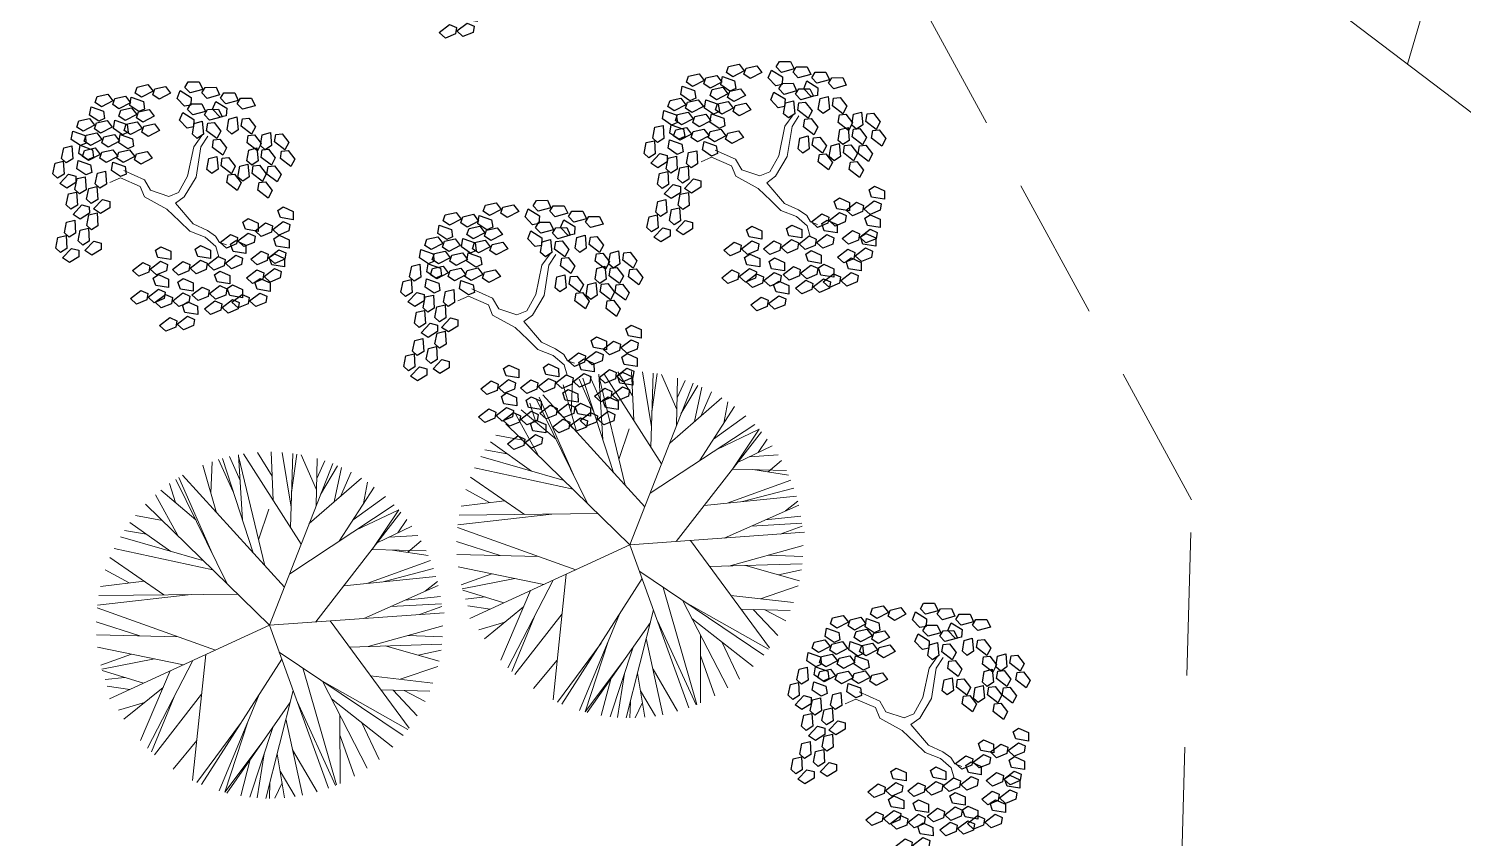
# Model space of a CAD drawing. Header units: millimetres. Extents: x 997 to 4249, y 599 to 1440.
# Drawn here: x 1471.57 to 1503.41, y 873.7 to 891.69 of the extents above; entities that cross this region are included whole.
import ezdxf

# ---------------------------------------------------------------- set-up
doc = ezdxf.new("R2010")
doc.units = ezdxf.units.MM
doc.linetypes.add('Continuo', pattern=[0])
doc.linetypes.add('DASHED', pattern=[19.05, 12.7, -6.35])
doc.layers.add('cercas existentes', color=18, linetype='Continuous')
doc.layers.add('taludes', color=9, linetype='Continuous')

# ---------------------------------------------------------------- blocks, each defined once
blk = doc.blocks.new('L', base_point=(1.3683, 0.5913))
at = {"linetype": 'Continuo'}
for p, q in [((1.2809, 0.65), (1.3117, 0.675)), ((1.2937, 0.5998), (1.2809, 0.65)), ((1.3117, 0.675), (1.3419, 0.6213)), ((1.3419, 0.6213), (1.3225, 0.5909)), ((1.2753, 0.5668), (1.3061, 0.5917)), ((1.2881, 0.5166), (1.2753, 0.5668)), ((1.3225, 0.5909), (1.2937, 0.5998)), ((1.3061, 0.5917), (1.3362, 0.538)), ((1.337, 0.4891), (1.3557, 0.5478)), ((1.3557, 0.5478), (1.3911, 0.5544)), ((1.3911, 0.5544), (1.4042, 0.5272)), ((1.3169, 0.5076), (1.2881, 0.5166)), ((1.3362, 0.538), (1.3169, 0.5076)), ((1.3763, 0.4836), (1.337, 0.4891)), ((1.4042, 0.5272), (1.3763, 0.4836))]:
    blk.add_line(p, q, dxfattribs=at)
blk = doc.blocks.new('gtfoods1')
at = {"layer": 'taludes', "lineweight": 5}
blk.add_line((-419.201, 240.545, -152.544), (-422.284, 229.978, -152.544), dxfattribs=at)
at = {"layer": 'taludes', "linetype": 'Continuo', "lineweight": 5, "extrusion": (-0.012368, -0.016489, 0.999788)}
for p, q in [((-436.239, 227.942, 12.084), (-436.103, 228.599, 12.097)), ((-436.103, 228.599, 12.097), (-435.921, 228.849, 12.103)), ((-436.051, 227.922, 12.086), (-435.944, 228.594, 12.099)), ((-435.944, 228.594, 12.099), (-435.792, 228.832, 12.104)), ((-449.223, 228.143, 12.097), (-449.042, 228.393, 12.103)), ((-449.064, 228.138, 12.099), (-448.912, 228.376, 12.104)), ((-449.359, 227.486, 12.084), (-449.223, 228.143, 12.097)), ((-449.172, 227.466, 12.086), (-449.064, 228.138, 12.099)), ((-437.196, 227.864, 12.071), (-437.652, 228.067, 12.069)), ((-437.729, 227.907, 12.065), (-437.964, 227.807, 12.061)), ((-437.287, 227.718, 12.068), (-437.729, 227.907, 12.065)), ((-437.193, 227.486, 12.065), (-437.287, 227.718, 12.068)), ((-437.059, 227.63, 12.069), (-437.196, 227.864, 12.071)), ((-436.438, 227.583, 12.076), (-436.239, 227.942, 12.084)), ((-436.311, 227.485, 12.076), (-436.051, 227.922, 12.086)), ((-450.85, 227.452, 12.065), (-451.085, 227.351, 12.061)), ((-450.408, 227.262, 12.068), (-450.85, 227.452, 12.065)), ((-450.316, 227.408, 12.071), (-450.773, 227.611, 12.069)), ((-450.179, 227.174, 12.069), (-450.316, 227.408, 12.071)), ((-449.559, 227.127, 12.076), (-449.359, 227.486, 12.084)), ((-449.432, 227.029, 12.076), (-449.172, 227.466, 12.086)), ((-436.696, 227.214, 12.067), (-437.193, 227.486, 12.065)), ((-436.658, 227.496, 12.072), (-437.059, 227.63, 12.069)), ((-436.658, 227.496, 12.072), (-436.438, 227.583, 12.076)), ((-436.503, 227.342, 12.071), (-436.311, 227.485, 12.076)), ((-436.503, 227.342, 12.071), (-436.113, 226.885, 12.068)), ((-450.314, 227.03, 12.065), (-450.408, 227.262, 12.068)), ((-449.816, 226.758, 12.067), (-450.314, 227.03, 12.065)), ((-449.778, 227.04, 12.072), (-450.179, 227.174, 12.069)), ((-449.778, 227.04, 12.072), (-449.559, 227.127, 12.076)), ((-449.624, 226.887, 12.071), (-449.432, 227.029, 12.076)), ((-436.696, 227.214, 12.067), (-436.415, 226.948, 12.066)), ((-449.816, 226.758, 12.067), (-449.535, 226.492, 12.066)), ((-449.624, 226.887, 12.071), (-449.233, 226.429, 12.068)), ((-436.415, 226.948, 12.066), (-436.19, 226.725, 12.065)), ((-436.19, 226.725, 12.065), (-435.847, 226.593, 12.067)), ((-436.113, 226.885, 12.068), (-435.799, 226.74, 12.07)), ((-435.799, 226.74, 12.07), (-435.615, 226.613, 12.07)), ((-449.535, 226.492, 12.066), (-449.311, 226.269, 12.065)), ((-449.233, 226.429, 12.068), (-448.92, 226.284, 12.07)), ((-435.847, 226.593, 12.067), (-435.608, 226.383, 12.066)), ((-435.615, 226.613, 12.07), (-435.533, 226.475, 12.069)), ((-435.608, 226.383, 12.066), (-435.543, 226.151, 12.063)), ((-435.533, 226.475, 12.069), (-435.376, 226.416, 12.07)), ((-449.311, 226.269, 12.065), (-448.968, 226.137, 12.067)), ((-448.968, 226.137, 12.067), (-448.729, 225.927, 12.066)), ((-448.92, 226.284, 12.07), (-448.736, 226.157, 12.07)), ((-448.736, 226.157, 12.07), (-448.653, 226.019, 12.069)), ((-448.729, 225.927, 12.066), (-448.664, 225.696, 12.063)), ((-448.653, 226.019, 12.069), (-448.496, 225.96, 12.07)), ((-441.498, 225.514, 12.097), (-441.316, 225.765, 12.103)), ((-441.339, 225.509, 12.099), (-441.187, 225.747, 12.104)), ((-441.634, 224.857, 12.084), (-441.498, 225.514, 12.097)), ((-441.447, 224.838, 12.086), (-441.339, 225.509, 12.099)), ((-443.125, 224.823, 12.065), (-443.36, 224.723, 12.061)), ((-442.683, 224.634, 12.068), (-443.125, 224.823, 12.065)), ((-442.591, 224.78, 12.071), (-443.048, 224.983, 12.069)), ((-442.454, 224.546, 12.069), (-442.591, 224.78, 12.071)), ((-441.833, 224.499, 12.076), (-441.634, 224.857, 12.084)), ((-441.706, 224.401, 12.076), (-441.447, 224.838, 12.086)), ((-442.589, 224.402, 12.065), (-442.683, 224.634, 12.068)), ((-442.053, 224.412, 12.072), (-442.454, 224.546, 12.069)), ((-442.053, 224.412, 12.072), (-441.833, 224.499, 12.076)), ((-442.091, 224.129, 12.067), (-442.589, 224.402, 12.065)), ((-441.899, 224.258, 12.071), (-441.706, 224.401, 12.076)), ((-441.899, 224.258, 12.071), (-441.508, 223.801, 12.068)), ((-442.091, 224.129, 12.067), (-441.81, 223.864, 12.066)), ((-441.81, 223.864, 12.066), (-441.586, 223.641, 12.065)), ((-441.586, 223.641, 12.065), (-441.243, 223.509, 12.067)), ((-441.508, 223.801, 12.068), (-441.195, 223.656, 12.07)), ((-441.243, 223.509, 12.067), (-441.003, 223.299, 12.066)), ((-441.195, 223.656, 12.07), (-441.011, 223.528, 12.07)), ((-441.011, 223.528, 12.07), (-440.928, 223.391, 12.069)), ((-441.003, 223.299, 12.066), (-440.938, 223.067, 12.063)), ((-440.928, 223.391, 12.069), (-440.771, 223.332, 12.07)), ((-432.904, 216.565, 12.097), (-432.723, 216.815, 12.103)), ((-433.04, 215.908, 12.084), (-432.904, 216.565, 12.097)), ((-432.853, 215.888, 12.086), (-432.745, 216.56, 12.099)), ((-432.745, 216.56, 12.099), (-432.593, 216.798, 12.104)), ((-434.531, 215.874, 12.065), (-434.766, 215.773, 12.061)), ((-434.089, 215.685, 12.068), (-434.531, 215.874, 12.065)), ((-433.997, 215.83, 12.071), (-434.454, 216.033, 12.069)), ((-433.239, 215.55, 12.076), (-433.04, 215.908, 12.084)), ((-433.112, 215.451, 12.076), (-432.853, 215.888, 12.086)), ((-433.995, 215.452, 12.065), (-434.089, 215.685, 12.068)), ((-433.86, 215.596, 12.069), (-433.997, 215.83, 12.071)), ((-433.459, 215.462, 12.072), (-433.86, 215.596, 12.069)), ((-433.459, 215.462, 12.072), (-433.239, 215.55, 12.076)), ((-433.497, 215.18, 12.067), (-433.995, 215.452, 12.065)), ((-433.305, 215.309, 12.071), (-433.112, 215.451, 12.076)), ((-433.305, 215.309, 12.071), (-432.914, 214.851, 12.068)), ((-433.497, 215.18, 12.067), (-433.216, 214.915, 12.066)), ((-433.216, 214.915, 12.066), (-432.992, 214.692, 12.065)), ((-432.992, 214.692, 12.065), (-432.649, 214.559, 12.067)), ((-432.914, 214.851, 12.068), (-432.601, 214.706, 12.07)), ((-432.601, 214.706, 12.07), (-432.417, 214.579, 12.07)), ((-432.649, 214.559, 12.067), (-432.41, 214.349, 12.066)), ((-432.417, 214.579, 12.07), (-432.334, 214.441, 12.069)), ((-432.41, 214.349, 12.066), (-432.344, 214.118, 12.063)), ((-432.334, 214.441, 12.069), (-432.177, 214.382, 12.07))]:
    blk.add_line(p, q, dxfattribs=at)
at = {"layer": 'taludes', "lineweight": 5, "extrusion": (-0.01642, -0.01246, 0.999788)}
for p, q in [((-440.843, 222.231, 12.09), (-440.814, 222.934, 12.099)), ((-440.347, 222.264, 12.099), (-440.672, 222.981, 12.102)), ((-439.907, 220.907, 12.089), (-440.588, 223.006, 12.104)), ((-440.197, 222.516, 12.104), (-440.431, 223.047, 12.107)), ((-440.143, 221.635, 12.094), (-440.232, 223.088, 12.111)), ((-439.649, 220.624, 12.09), (-440.23, 223.053, 12.11)), ((-438.839, 221.103, 12.109), (-440.122, 223.107, 12.113)), ((-439.482, 222.611, 12.117), (-439.812, 223.141, 12.118)), ((-439.541, 219.304, 12.075), (-438.14, 222.895, 12.143)), ((-439.458, 222.071, 12.111), (-439.506, 223.151, 12.124)), ((-439.064, 221.924, 12.116), (-439.263, 223.141, 12.127)), ((-439.078, 221.476, 12.11), (-439.027, 223.116, 12.131)), ((-439.054, 222.253, 12.12), (-438.936, 223.103, 12.132)), ((-438.498, 222.305, 12.13), (-438.838, 223.086, 12.134)), ((-438.505, 221.959, 12.125), (-438.484, 223.003, 12.138)), ((-438.493, 222.563, 12.133), (-438.317, 222.951, 12.141)), ((-440.792, 220.853, 12.074), (-441.557, 222.581, 12.083)), ((-439.213, 220.144, 12.091), (-441.473, 222.631, 12.085)), ((-440.718, 221.799, 12.087), (-441.025, 222.853, 12.095)), ((-438.66, 221.562, 12.118), (-437.5, 222.565, 12.149)), ((-438.409, 222.207, 12.13), (-438.032, 222.842, 12.144)), ((-438.107, 222.041, 12.133), (-437.945, 222.804, 12.145)), ((-437.968, 222.16, 12.136), (-437.734, 222.7, 12.147)), ((-441.181, 221.646, 12.077), (-441.957, 222.298, 12.073)), ((-441.631, 222.024, 12.075), (-441.76, 222.447, 12.078)), ((-440.482, 220.222, 12.071), (-441.621, 222.541, 12.081)), ((-437.997, 221.169, 12.124), (-437.219, 222.371, 12.151)), ((-437.456, 222.005, 12.143), (-437.369, 222.478, 12.15)), ((-439.541, 219.304, 12.075), (-442.295, 221.991, 12.063)), ((-441.58, 221.294, 12.066), (-442.076, 222.198, 12.069)), ((-439.095, 220.446, 12.097), (-436.773, 221.975, 12.154)), ((-437.688, 221.646, 12.135), (-436.967, 222.163, 12.153)), ((-441.919, 221.625, 12.065), (-442.52, 221.739, 12.056)), ((-439.787, 221.199, 12.095), (-439.556, 221.877, 12.107)), ((-438.513, 219.377, 12.093), (-436.626, 221.814, 12.154)), ((-437.629, 221.411, 12.133), (-436.672, 221.867, 12.154)), ((-436.672, 221.867, 12.154), (-437.267, 220.985, 12.133)), ((-436.695, 221.35, 12.147), (-436.493, 221.65, 12.154)), ((-448.141, 219.849, 12.094), (-448.23, 221.302, 12.111)), ((-446.837, 219.317, 12.109), (-448.12, 221.321, 12.113)), ((-447.48, 220.825, 12.117), (-447.81, 221.355, 12.118)), ((-447.456, 220.285, 12.111), (-447.504, 221.365, 12.124)), ((-447.062, 220.138, 12.116), (-447.261, 221.355, 12.127)), ((-447.076, 219.69, 12.11), (-447.025, 221.33, 12.131)), ((-447.052, 220.467, 12.12), (-446.935, 221.317, 12.132)), ((-446.496, 220.519, 12.13), (-446.836, 221.3, 12.134)), ((-442.27, 221.324, 12.055), (-442.762, 221.408, 12.048)), ((-441.729, 220.939, 12.059), (-442.639, 221.585, 12.053)), ((-437.156, 221.13, 12.137), (-436.383, 221.5, 12.154)), ((-436.886, 221.259, 12.143), (-436.252, 221.298, 12.154)), ((-448.716, 220.014, 12.087), (-449.023, 221.067, 12.095)), ((-448.842, 220.445, 12.09), (-448.812, 221.148, 12.099)), ((-448.345, 220.478, 12.099), (-448.67, 221.195, 12.102)), ((-447.905, 219.121, 12.089), (-448.586, 221.22, 12.104)), ((-448.195, 220.73, 12.104), (-448.429, 221.261, 12.107)), ((-447.647, 218.838, 12.09), (-448.228, 221.267, 12.11)), ((-447.539, 217.518, 12.075), (-446.138, 221.109, 12.143)), ((-446.503, 220.173, 12.125), (-446.482, 221.217, 12.138)), ((-446.491, 220.777, 12.133), (-446.315, 221.165, 12.141)), ((-446.407, 220.421, 12.13), (-446.031, 221.056, 12.144)), ((-446.105, 220.255, 12.133), (-445.943, 221.018, 12.145)), ((-440.803, 220.535, 12.07), (-442.99, 221.008, 12.04)), ((-441.002, 220.73, 12.069), (-442.852, 221.263, 12.045)), ((-437.267, 220.985, 12.133), (-436.065, 220.951, 12.153)), ((-436.812, 220.972, 12.141), (-436.02, 220.852, 12.152)), ((-436.475, 220.921, 12.146), (-436.18, 221.174, 12.154)), ((-449.629, 220.238, 12.075), (-449.758, 220.661, 12.078)), ((-448.48, 218.436, 12.071), (-449.619, 220.755, 12.081)), ((-448.79, 219.067, 12.074), (-449.555, 220.795, 12.083)), ((-447.211, 218.358, 12.091), (-449.471, 220.845, 12.085)), ((-446.658, 219.776, 12.118), (-445.498, 220.779, 12.149)), ((-445.966, 220.374, 12.136), (-445.732, 220.914, 12.147)), ((-445.454, 220.219, 12.143), (-445.367, 220.692, 12.15)), ((-441.885, 219.978, 12.045), (-443.083, 220.807, 12.036)), ((-437.382, 220.227, 12.122), (-435.973, 220.741, 12.152)), ((-449.578, 219.508, 12.066), (-450.074, 220.412, 12.069)), ((-449.179, 219.86, 12.077), (-449.955, 220.512, 12.073)), ((-445.995, 219.383, 12.124), (-445.217, 220.585, 12.151)), ((-445.686, 219.86, 12.135), (-444.965, 220.377, 12.153)), ((-442.655, 220.24, 12.036), (-443.187, 220.531, 12.03)), ((-437.895, 220.175, 12.113), (-435.848, 220.381, 12.149)), ((-437.047, 220.26, 12.128), (-435.904, 220.558, 12.15)), ((-447.539, 217.518, 12.075), (-450.293, 220.205, 12.063)), ((-447.785, 219.413, 12.095), (-447.554, 220.091, 12.107)), ((-447.093, 218.66, 12.097), (-444.771, 220.189, 12.154)), ((-446.511, 217.591, 12.093), (-444.624, 220.028, 12.154)), ((-445.627, 219.625, 12.133), (-444.67, 220.081, 12.154)), ((-444.67, 220.081, 12.154), (-445.265, 219.199, 12.133)), ((-442.324, 220.281, 12.041), (-443.291, 220.161, 12.024)), ((-437.449, 219.452, 12.111), (-435.797, 220.185, 12.147)), ((-436.09, 220.055, 12.141), (-435.818, 220.271, 12.148)), ((-449.727, 219.153, 12.059), (-450.637, 219.799, 12.053)), ((-449.917, 219.839, 12.065), (-450.518, 219.953, 12.056)), ((-445.154, 219.344, 12.137), (-444.381, 219.714, 12.154)), ((-444.693, 219.564, 12.147), (-444.491, 219.864, 12.154)), ((-440.744, 218.748, 12.048), (-443.369, 219.688, 12.017)), ((-441.279, 219.984, 12.055), (-443.362, 219.749, 12.018)), ((-440.249, 219.995, 12.072), (-443.331, 219.963, 12.021)), ((-436.851, 219.717, 12.124), (-435.724, 219.78, 12.144)), ((-436.53, 219.86, 12.131), (-435.747, 219.94, 12.145)), ((-436.211, 219.54, 12.133), (-435.717, 219.719, 12.143)), ((-449, 218.944, 12.069), (-450.85, 219.477, 12.045)), ((-450.269, 219.538, 12.055), (-450.76, 219.622, 12.048)), ((-444.884, 219.473, 12.143), (-444.25, 219.512, 12.154)), ((-444.473, 219.135, 12.146), (-444.178, 219.388, 12.154)), ((-442.421, 219.064, 12.025), (-443.388, 219.374, 12.013)), ((-439.541, 219.304, 12.075), (-435.666, 219.579, 12.142)), ((-438.198, 219.399, 12.098), (-436.447, 217.017, 12.097)), ((-448.801, 218.749, 12.07), (-450.988, 219.222, 12.04)), ((-445.265, 219.199, 12.133), (-444.063, 219.165, 12.153)), ((-444.81, 219.186, 12.141), (-444.018, 219.066, 12.152)), ((-441.573, 219.045, 12.038), (-443.382, 219.086, 12.009)), ((-439.541, 219.304, 12.075), (-443.095, 217.664, 11.996)), ((-439.541, 219.304, 12.075), (-438.235, 215.684, 12.051)), ((-437.35, 218.831, 12.105), (-435.694, 219.288, 12.138)), ((-436.476, 219.072, 12.122), (-435.703, 219.045, 12.135)), ((-450.653, 218.454, 12.036), (-451.185, 218.745, 12.03)), ((-449.884, 218.192, 12.045), (-451.081, 219.021, 12.036)), ((-445.38, 218.441, 12.122), (-443.971, 218.955, 12.152)), ((-445.045, 218.474, 12.128), (-443.902, 218.772, 12.15)), ((-441.45, 218.422, 12.033), (-443.356, 218.812, 12.006)), ((-437.771, 218.818, 12.098), (-435.717, 218.881, 12.133)), ((-436.978, 218.842, 12.111), (-435.778, 218.503, 12.127)), ((-436.245, 218.635, 12.121), (-435.734, 218.749, 12.131)), ((-450.322, 218.495, 12.041), (-451.29, 218.375, 12.024)), ((-445.893, 218.389, 12.113), (-443.846, 218.595, 12.149)), ((-444.088, 218.269, 12.141), (-443.816, 218.485, 12.148)), ((-442.609, 218.659, 12.017), (-443.284, 218.415, 12.002)), ((-442.096, 218.554, 12.024), (-443.262, 218.326, 12.002)), ((-441.244, 218.518, 12.037), (-442.25, 216.572, 11.996)), ((-440.958, 218.65, 12.044), (-441.248, 215.856, 12.004)), ((-439.269, 218.55, 12.07), (-441.05, 215.765, 12.006)), ((-439.326, 218.707, 12.071), (-436.574, 216.854, 12.093)), ((-449.277, 218.198, 12.055), (-451.36, 217.963, 12.018)), ((-448.247, 218.209, 12.072), (-451.329, 218.177, 12.021)), ((-445.447, 217.666, 12.111), (-443.795, 218.399, 12.147)), ((-444.528, 218.074, 12.131), (-443.745, 218.154, 12.145)), ((-442.338, 218.013, 12.013), (-443.254, 218.297, 12.001)), ((-442.757, 218.143, 12.008), (-443.193, 218.094, 12)), ((-441.746, 218.286, 12.026), (-442.409, 216.74, 11.996)), ((-438.803, 218.355, 12.075), (-438.054, 215.755, 12.055)), ((-437.302, 218.179, 12.098), (-435.915, 218.018, 12.119)), ((-436.641, 218.103, 12.108), (-435.805, 218.387, 12.125)), ((-448.742, 216.962, 12.048), (-451.367, 217.902, 12.017)), ((-447.539, 217.518, 12.075), (-443.664, 217.793, 12.142)), ((-444.85, 217.931, 12.124), (-443.722, 217.994, 12.144)), ((-444.21, 217.754, 12.133), (-443.715, 217.933, 12.143)), ((-442.643, 217.872, 12.006), (-443.142, 217.95, 11.999)), ((-441.903, 217.921, 12.019), (-442.772, 217.215, 11.996)), ((-441.049, 217.772, 12.031), (-442.093, 216.425, 11.997)), ((-439.019, 217.855, 12.066), (-439.623, 215.457, 12.026)), ((-438.367, 218.061, 12.079), (-436.47, 216.986, 12.097)), ((-438.367, 218.061, 12.079), (-437.373, 216.125, 12.071)), ((-437.073, 217.869, 12.098), (-435.983, 217.84, 12.115)), ((-436.797, 217.861, 12.102), (-436.263, 217.289, 12.104)), ((-436.552, 217.855, 12.106), (-436.086, 217.61, 12.111)), ((-450.419, 217.278, 12.025), (-451.386, 217.588, 12.013)), ((-447.539, 217.518, 12.075), (-451.093, 215.878, 11.996)), ((-447.539, 217.518, 12.075), (-446.234, 213.898, 12.051)), ((-446.196, 217.613, 12.098), (-444.445, 215.231, 12.097)), ((-445.348, 217.045, 12.105), (-443.692, 217.502, 12.138)), ((-442.316, 217.585, 12.008), (-442.893, 217.417, 11.996)), ((-441.661, 217.712, 12.02), (-442.164, 216.49, 11.997)), ((-439.771, 217.764, 12.052), (-440.66, 215.623, 12.011)), ((-439.088, 217.578, 12.061), (-440.49, 215.575, 12.013)), ((-438.93, 217.61, 12.064), (-438.075, 215.746, 12.055)), ((-438.165, 217.667, 12.077), (-436.807, 216.596, 12.086)), ((-449.571, 217.259, 12.038), (-451.38, 217.3, 12.009)), ((-444.474, 217.286, 12.122), (-443.701, 217.259, 12.135)), ((-440.025, 217.153, 12.04), (-440.532, 215.595, 12.013)), ((-439.179, 217.22, 12.055), (-438.81, 215.526, 12.04)), ((-437.979, 217.305, 12.076), (-437.975, 215.789, 12.057)), ((-437.504, 217.146, 12.082), (-437.111, 216.321, 12.078)), ((-449.449, 216.636, 12.033), (-451.355, 217.026, 12.006)), ((-450.607, 216.873, 12.017), (-451.282, 216.629, 12.002)), ((-448.956, 216.864, 12.044), (-449.247, 214.07, 12.004)), ((-447.324, 216.921, 12.071), (-444.572, 215.068, 12.093)), ((-445.769, 217.032, 12.098), (-443.715, 217.095, 12.133)), ((-444.976, 217.056, 12.111), (-443.776, 216.717, 12.127)), ((-444.243, 216.849, 12.121), (-443.732, 216.963, 12.131)), ((-440.183, 217.119, 12.037), (-441.153, 215.81, 12.005)), ((-439.471, 217.032, 12.048), (-439.979, 215.481, 12.02)), ((-437.978, 216.842, 12.07), (-437.658, 215.948, 12.064)), ((-450.094, 216.768, 12.024), (-451.26, 216.54, 12.002)), ((-450.336, 216.227, 12.013), (-451.252, 216.511, 12.001)), ((-449.744, 216.5, 12.026), (-450.407, 214.954, 11.996)), ((-449.242, 216.732, 12.037), (-450.248, 214.786, 11.996)), ((-447.267, 216.764, 12.07), (-449.048, 213.979, 12.006)), ((-446.801, 216.569, 12.075), (-446.053, 213.969, 12.055)), ((-444.639, 216.317, 12.108), (-443.803, 216.601, 12.125)), ((-441.156, 216.743, 12.017), (-441.681, 216.107, 12)), ((-439.705, 216.698, 12.04), (-440.532, 215.595, 12.013)), ((-439.03, 216.538, 12.049), (-438.486, 215.604, 12.046)), ((-450.755, 216.357, 12.008), (-451.191, 216.308, 12)), ((-446.365, 216.275, 12.079), (-444.468, 215.2, 12.097)), ((-446.365, 216.275, 12.079), (-445.371, 214.339, 12.071)), ((-445.3, 216.393, 12.098), (-443.913, 216.232, 12.119)), ((-439.969, 216.321, 12.031), (-440.182, 215.51, 12.017)), ((-439.663, 216.446, 12.037), (-439.817, 215.466, 12.023)), ((-439.373, 216.448, 12.042), (-439.208, 215.471, 12.033)), ((-450.641, 216.086, 12.006), (-451.14, 216.164, 11.999)), ((-449.901, 216.135, 12.019), (-450.77, 215.429, 11.996)), ((-449.659, 215.926, 12.02), (-450.162, 214.704, 11.997)), ((-449.048, 215.986, 12.031), (-450.091, 214.639, 11.997)), ((-447.769, 215.978, 12.052), (-448.658, 213.837, 12.011)), ((-447.017, 216.069, 12.066), (-447.621, 213.671, 12.026)), ((-446.163, 215.882, 12.077), (-444.805, 214.81, 12.086)), ((-445.071, 216.083, 12.098), (-443.981, 216.054, 12.115)), ((-444.795, 216.075, 12.102), (-444.261, 215.503, 12.104)), ((-444.55, 216.069, 12.106), (-444.084, 215.824, 12.111)), ((-439.308, 216.06, 12.038), (-438.976, 215.498, 12.037)), ((-450.314, 215.799, 12.008), (-450.891, 215.631, 11.996)), ((-447.087, 215.792, 12.061), (-448.489, 213.789, 12.013)), ((-446.928, 215.824, 12.064), (-446.073, 213.96, 12.055)), ((-439.532, 215.817, 12.032), (-439.545, 215.456, 12.027)), ((-439.264, 215.8, 12.036), (-439.425, 215.458, 12.029)), ((-448.182, 215.333, 12.037), (-449.151, 214.024, 12.005)), ((-448.023, 215.367, 12.04), (-448.53, 213.809, 12.013)), ((-447.469, 215.246, 12.048), (-447.977, 213.695, 12.02)), ((-447.177, 215.434, 12.055), (-446.808, 213.74, 12.04)), ((-445.977, 215.519, 12.076), (-445.974, 214.003, 12.057)), ((-445.502, 215.36, 12.082), (-445.109, 214.535, 12.078)), ((-449.154, 214.957, 12.017), (-449.679, 214.321, 12)), ((-447.703, 214.912, 12.04), (-448.53, 213.809, 12.013)), ((-445.976, 215.056, 12.07), (-445.656, 214.162, 12.064)), ((-447.661, 214.66, 12.037), (-447.815, 213.68, 12.023)), ((-447.371, 214.662, 12.042), (-447.206, 213.685, 12.033)), ((-447.028, 214.752, 12.049), (-446.484, 213.818, 12.046)), ((-447.967, 214.535, 12.031), (-448.18, 213.724, 12.017)), ((-447.306, 214.274, 12.038), (-446.974, 213.712, 12.037)), ((-447.53, 214.031, 12.032), (-447.543, 213.67, 12.027)), ((-447.262, 214.014, 12.036), (-447.423, 213.672, 12.029))]:
    blk.add_line(p, q, dxfattribs=at)
at = {"layer": 'taludes', "linetype": 'DASHED', "lineweight": 5, "ltscale": 0.25}
blk.add_lwpolyline([(-320.828, 172.706), (-341.375, 180.171), (-358.77, 185.354), (-370.81, 185.581), (-377.616, 186.962), (-399.685, 192.753), (-405.402, 196.75), (-417.209, 204.642), (-425.902, 209.435), (-427.312, 211.637), (-427.077, 220.304), (-438.294, 240.928), (-456.842, 257.576), (-480.786, 260.129), (-491.37, 260.816), (-502.854, 263.267), (-520.267, 268.515), (-539.213, 268.638), (-540.268, 268.813), (-546.896, 270.764), (-557.583, 273.208), (-574.669, 276.685)], dxfattribs=at)
at = {"layer": 'taludes', "lineweight": 5, "elevation": 13.33}
blk.add_lwpolyline([(-713.332, 331.318), (-710.841, 331.221), (-691.321, 330.807), (-663.006, 321.026), (-631.197, 307.062), (-578.354, 278.127), (-564.885, 274.255), (-544.871, 270.452), (-526.339, 286.422), (-506.785, 297.004), (-484.325, 280.822), (-427.732, 234.121), (-394.233, 208.646), (-293.309, 172.951), (-278.688, 167.779), (-255.398, 168.56)], dxfattribs=at)
at = {"layer": 'taludes', "linetype": 'Continuo', "lineweight": 5, "extrusion": (-0.012368, -0.016489, 0.999788)}
for p, xscale, yscale, zscale, rotation in [((-493.338, -81.012, 13.704), 4.693247904105663, 4.693247904105663, 4.693247904105663, 135.1959007807611), ((-487.332, -78.337, 13.719), 4.693247905292083, 4.693247905292083, 4.693247905292083, 305.0710582407918), ((-486.527, -77.672, 13.719), 4.693247904986873, 4.693247904986873, 4.693247904986873, 292.8731664010561), ((-485.752, -77.392, 13.719), 4.693247904986873, 4.693247904986873, 4.693247904986873, 292.8731664010561), ((-496.749, -85.908, 13.889), 4.693247904986873, 4.693247904986873, 4.693247904986873, 292.8731664010561), ((-487.914, -79.042, 13.719), 4.693247905292083, 4.693247905292083, 4.693247905292083, 305.0710582407918), ((-486.189, -78.028, 13.719), 4.693247904986873, 4.693247904986873, 4.693247904986873, 292.8731664010561), ((-498.137, -87.278, 13.889), 4.693247905292083, 4.693247905292083, 4.693247905292083, 305.0710582407918), ((-497.554, -86.573, 13.889), 4.693247905292083, 4.693247905292083, 4.693247905292083, 305.0710582407918), ((-495.974, -85.628, 13.889), 4.693247904986873, 4.693247904986873, 4.693247904986873, 292.8731664010561), ((-487.916, -79.719, 13.719), 4.693247905292083, 4.693247905292083, 4.693247905292083, 305.0710582407918), ((-487.314, -78.966, 13.719), 4.693247905292083, 4.693247905292083, 4.693247905292083, 305.0710582407918), ((-485.881, -78.34, 13.719), 4.693247905158423, 4.693247905158423, 4.693247905158423, 240.0875733262941), ((-485.324, -77.8, 13.719), 4.693247905158423, 4.693247905158423, 4.693247905158423, 240.0875733262941), ((-497.536, -87.202, 13.889), 4.693247905292083, 4.693247905292083, 4.693247905292083, 305.0710582407918), ((-496.411, -86.264, 13.889), 4.693247904986873, 4.693247904986873, 4.693247904986873, 292.8731664010561), ((-495.546, -86.036, 13.889), 4.693247905158423, 4.693247905158423, 4.693247905158423, 240.0875733262941), ((-487.596, -79.873, 13.719), 4.693247905292083, 4.693247905292083, 4.693247905292083, 305.0710582407918), ((-487.029, -79.146, 13.719), 4.693247905292083, 4.693247905292083, 4.693247905292083, 305.0710582407918), ((-484.523, -77.634, 13.719), 4.693247905158423, 4.693247905158423, 4.693247905158423, 240.0875733262941), ((-498.138, -87.955, 13.889), 4.693247905292083, 4.693247905292083, 4.693247905292083, 305.0710582407918), ((-497.251, -87.382, 13.889), 4.693247905292083, 4.693247905292083, 4.693247905292083, 305.0710582407918), ((-496.104, -86.576, 13.889), 4.693247905158423, 4.693247905158423, 4.693247905158423, 240.0875733262941), ((-494.745, -85.87, 13.889), 4.693247905158423, 4.693247905158423, 4.693247905158423, 240.0875733262941), ((-487.875, -80.482, 13.719), 4.693247905007419, 4.693247905007419, 4.693247905007419, 11.23182489907098), ((-484.558, -78.087, 13.719), 4.693247905158423, 4.693247905158423, 4.693247905158423, 240.0875733262941), ((-497.818, -88.109, 13.889), 4.693247905292083, 4.693247905292083, 4.693247905292083, 305.0710582407918), ((-487.425, -80.166, 13.719), 4.693247905292083, 4.693247905292083, 4.693247905292083, 305.0710582407918), ((-486.791, -79.737, 13.719), 4.693247905292083, 4.693247905292083, 4.693247905292083, 305.0710582407918), ((-485.156, -78.77, 13.719), 4.693247905158423, 4.693247905158423, 4.693247905158423, 240.0875733262941), ((-484.502, -78.493, 13.719), 4.693247905158423, 4.693247905158423, 4.693247905158423, 240.0875733262941), ((-498.097, -88.717, 13.889), 4.693247905007419, 4.693247905007419, 4.693247905007419, 11.23182489907098), ((-497.648, -88.402, 13.889), 4.693247905292083, 4.693247905292083, 4.693247905292083, 305.0710582407918), ((-497.013, -87.973, 13.889), 4.693247905292083, 4.693247905292083, 4.693247905292083, 305.0710582407918), ((-495.378, -87.006, 13.889), 4.693247905158423, 4.693247905158423, 4.693247905158423, 240.0875733262941), ((-494.78, -86.323, 13.889), 4.693247905158423, 4.693247905158423, 4.693247905158423, 240.0875733262941), ((-487.227, -80.851, 13.719), 4.693247905007419, 4.693247905007419, 4.693247905007419, 11.23182489907098), ((-486.938, -80.483, 13.719), 4.693247905007419, 4.693247905007419, 4.693247905007419, 11.23182489907098), ((-497.16, -88.719, 13.889), 4.693247905007419, 4.693247905007419, 4.693247905007419, 11.23182489907098), ((-494.725, -86.729, 13.889), 4.693247905158423, 4.693247905158423, 4.693247905158423, 240.0875733262941), ((-497.449, -89.087, 13.889), 4.693247905007419, 4.693247905007419, 4.693247905007419, 11.23182489907098), ((-488.992, -83.376, 13.836), 4.693247904986873, 4.693247904986873, 4.693247904986873, 292.8731664010561), ((-486.834, -81.762, 13.719), 4.693247905007419, 4.693247905007419, 4.693247905007419, 11.23182489907098), ((-486.533, -81.336, 13.719), 4.693247905007419, 4.693247905007419, 4.693247905007419, 11.23182489907098), ((-484.204, -79.421, 13.719), 4.693247904105663, 4.693247904105663, 4.693247904105663, 135.1959007807611), ((-483.74, -78.749, 13.719), 4.693247904105663, 4.693247904105663, 4.693247904105663, 135.1959007807611), ((-496.755, -89.572, 13.889), 4.693247905007419, 4.693247905007419, 4.693247905007419, 11.23182489907098), ((-493.962, -86.985, 13.889), 4.693247904105663, 4.693247904105663, 4.693247904105663, 135.1959007807611), ((-490.38, -84.745, 13.836), 4.693247905292083, 4.693247905292083, 4.693247905292083, 305.0710582407918), ((-489.798, -84.04, 13.836), 4.693247905292083, 4.693247905292083, 4.693247905292083, 305.0710582407918), ((-488.217, -83.096, 13.836), 4.693247904986873, 4.693247904986873, 4.693247904986873, 292.8731664010561), ((-497.057, -89.998, 13.889), 4.693247905007419, 4.693247905007419, 4.693247905007419, 11.23182489907098), ((-494.427, -87.657, 13.889), 4.693247904105663, 4.693247904105663, 4.693247904105663, 135.1959007807611), ((-489.779, -84.67, 13.836), 4.693247905292083, 4.693247905292083, 4.693247905292083, 305.0710582407918), ((-488.654, -83.732, 13.836), 4.693247904986873, 4.693247904986873, 4.693247904986873, 292.8731664010561), ((-485.383, -81.089, 13.719), 4.693247904105663, 4.693247904105663, 4.693247904105663, 135.1959007807611), ((-484.692, -80.538, 13.719), 4.693247904105663, 4.693247904105663, 4.693247904105663, 135.1959007807611), ((-484.13, -79.979, 13.719), 4.693247904105663, 4.693247904105663, 4.693247904105663, 135.1959007807611), ((-483.435, -79.309, 13.719), 4.693247904105663, 4.693247904105663, 4.693247904105663, 135.1959007807611), ((-494.353, -88.215, 13.889), 4.693247904105663, 4.693247904105663, 4.693247904105663, 135.1959007807611), ((-493.657, -87.545, 13.889), 4.693247904105663, 4.693247904105663, 4.693247904105663, 135.1959007807611), ((-490.381, -85.422, 13.836), 4.693247905292083, 4.693247905292083, 4.693247905292083, 305.0710582407918), ((-489.494, -84.849, 13.836), 4.693247905292083, 4.693247905292083, 4.693247905292083, 305.0710582407918), ((-488.347, -84.043, 13.836), 4.693247905158423, 4.693247905158423, 4.693247905158423, 240.0875733262941), ((-487.79, -83.504, 13.836), 4.693247905158423, 4.693247905158423, 4.693247905158423, 240.0875733262941), ((-483.266, -79.701, 13.719), 4.693247904105663, 4.693247904105663, 4.693247904105663, 135.1959007807611), ((-495.605, -89.325, 13.889), 4.693247904105663, 4.693247904105663, 4.693247904105663, 135.1959007807611), ((-494.914, -88.774, 13.889), 4.693247904105663, 4.693247904105663, 4.693247904105663, 135.1959007807611), ((-493.488, -87.937, 13.889), 4.693247904105663, 4.693247904105663, 4.693247904105663, 135.1959007807611), ((-490.061, -85.577, 13.836), 4.693247905292083, 4.693247905292083, 4.693247905292083, 305.0710582407918), ((-486.988, -83.337, 13.836), 4.693247905158423, 4.693247905158423, 4.693247905158423, 240.0875733262941), ((-485.05, -81.613, 13.719), 4.693247904105663, 4.693247904105663, 4.693247904105663, 135.1959007807611), ((-484.007, -80.733, 13.719), 4.693247904105663, 4.693247904105663, 4.693247904105663, 135.1959007807611), ((-494.229, -88.969, 13.889), 4.693247904105663, 4.693247904105663, 4.693247904105663, 135.1959007807611), ((-490.341, -86.185, 13.836), 4.693247905007419, 4.693247905007419, 4.693247905007419, 11.23182489907098), ((-489.891, -85.869, 13.836), 4.693247905292083, 4.693247905292083, 4.693247905292083, 305.0710582407918), ((-489.256, -85.44, 13.836), 4.693247905292083, 4.693247905292083, 4.693247905292083, 305.0710582407918), ((-487.621, -84.474, 13.836), 4.693247905158423, 4.693247905158423, 4.693247905158423, 240.0875733262941), ((-487.023, -83.79, 13.836), 4.693247905158423, 4.693247905158423, 4.693247905158423, 240.0875733262941), ((-484.561, -81.353, 13.719), 4.693247904105663, 4.693247904105663, 4.693247904105663, 135.1959007807611), ((-483.6, -80.81, 13.719), 4.693247904105663, 4.693247904105663, 4.693247904105663, 135.1959007807611), ((-483.196, -80.329, 13.719), 4.693247904105663, 4.693247904105663, 4.693247904105663, 135.1959007807611), ((-495.272, -89.849, 13.889), 4.693247904105663, 4.693247904105663, 4.693247904105663, 135.1959007807611), ((-494.784, -89.589, 13.889), 4.693247904105663, 4.693247904105663, 4.693247904105663, 135.1959007807611), ((-493.822, -89.046, 13.889), 4.693247904105663, 4.693247904105663, 4.693247904105663, 135.1959007807611), ((-493.418, -88.565, 13.889), 4.693247904105663, 4.693247904105663, 4.693247904105663, 135.1959007807611), ((-486.968, -84.196, 13.836), 4.693247905158423, 4.693247905158423, 4.693247905158423, 240.0875733262941), ((-484.172, -81.706, 13.719), 4.693247904105663, 4.693247904105663, 4.693247904105663, 135.1959007807611), ((-489.692, -86.554, 13.836), 4.693247905007419, 4.693247905007419, 4.693247905007419, 11.23182489907098), ((-489.403, -86.187, 13.836), 4.693247905007419, 4.693247905007419, 4.693247905007419, 11.23182489907098), ((-494.394, -89.942, 13.889), 4.693247904105663, 4.693247904105663, 4.693247904105663, 135.1959007807611), ((-486.206, -84.452, 13.836), 4.693247904105663, 4.693247904105663, 4.693247904105663, 135.1959007807611), ((-489.3, -87.466, 13.836), 4.693247905007419, 4.693247905007419, 4.693247905007419, 11.23182489907098), ((-488.999, -87.04, 13.836), 4.693247905007419, 4.693247905007419, 4.693247905007419, 11.23182489907098), ((-486.67, -85.124, 13.836), 4.693247904105663, 4.693247904105663, 4.693247904105663, 135.1959007807611), ((-485.9, -85.013, 13.836), 4.693247904105663, 4.693247904105663, 4.693247904105663, 135.1959007807611), ((-487.848, -86.792, 13.836), 4.693247904105663, 4.693247904105663, 4.693247904105663, 135.1959007807611), ((-487.157, -86.241, 13.836), 4.693247904105663, 4.693247904105663, 4.693247904105663, 135.1959007807611), ((-486.596, -85.682, 13.836), 4.693247904105663, 4.693247904105663, 4.693247904105663, 135.1959007807611), ((-485.731, -85.405, 13.836), 4.693247904105663, 4.693247904105663, 4.693247904105663, 135.1959007807611), ((-487.515, -87.317, 13.836), 4.693247904105663, 4.693247904105663, 4.693247904105663, 135.1959007807611), ((-487.027, -87.056, 13.836), 4.693247904105663, 4.693247904105663, 4.693247904105663, 135.1959007807611), ((-486.473, -86.436, 13.836), 4.693247904105663, 4.693247904105663, 4.693247904105663, 135.1959007807611), ((-485.662, -86.032, 13.836), 4.693247904105663, 4.693247904105663, 4.693247904105663, 135.1959007807611), ((-486.066, -86.513, 13.836), 4.693247904105663, 4.693247904105663, 4.693247904105663, 135.1959007807611), ((-486.638, -87.41, 13.836), 4.693247904105663, 4.693247904105663, 4.693247904105663, 135.1959007807611), ((-476.747, -85.378, 13.878), 4.693247904986873, 4.693247904986873, 4.693247904986873, 292.8731664010561), ((-477.553, -86.042, 13.878), 4.693247905292083, 4.693247905292083, 4.693247905292083, 305.0710582407918), ((-475.972, -85.098, 13.878), 4.693247904986873, 4.693247904986873, 4.693247904986873, 292.8731664010561), ((-478.135, -86.747, 13.878), 4.693247905292083, 4.693247905292083, 4.693247905292083, 305.0710582407918), ((-476.409, -85.734, 13.878), 4.693247904986873, 4.693247904986873, 4.693247904986873, 292.8731664010561), ((-478.136, -87.424, 13.878), 4.693247905292083, 4.693247905292083, 4.693247905292083, 305.0710582407918), ((-477.534, -86.672, 13.878), 4.693247905292083, 4.693247905292083, 4.693247905292083, 305.0710582407918), ((-477.249, -86.851, 13.878), 4.693247905292083, 4.693247905292083, 4.693247905292083, 305.0710582407918), ((-476.102, -86.045, 13.878), 4.693247905158423, 4.693247905158423, 4.693247905158423, 240.0875733262941), ((-475.545, -85.506, 13.878), 4.693247905158423, 4.693247905158423, 4.693247905158423, 240.0875733262941), ((-477.816, -87.579, 13.878), 4.693247905292083, 4.693247905292083, 4.693247905292083, 305.0710582407918), ((-474.743, -85.339, 13.878), 4.693247905158423, 4.693247905158423, 4.693247905158423, 240.0875733262941), ((-478.096, -88.187, 13.878), 4.693247905007419, 4.693247905007419, 4.693247905007419, 11.23182489907098), ((-477.646, -87.871, 13.878), 4.693247905292083, 4.693247905292083, 4.693247905292083, 305.0710582407918), ((-477.011, -87.442, 13.878), 4.693247905292083, 4.693247905292083, 4.693247905292083, 305.0710582407918), ((-475.376, -86.476, 13.878), 4.693247905158423, 4.693247905158423, 4.693247905158423, 240.0875733262941), ((-474.778, -85.792, 13.878), 4.693247905158423, 4.693247905158423, 4.693247905158423, 240.0875733262941), ((-474.723, -86.198, 13.878), 4.693247905158423, 4.693247905158423, 4.693247905158423, 240.0875733262941), ((-477.447, -88.556, 13.878), 4.693247905007419, 4.693247905007419, 4.693247905007419, 11.23182489907098), ((-477.158, -88.189, 13.878), 4.693247905007419, 4.693247905007419, 4.693247905007419, 11.23182489907098), ((-473.961, -86.454, 13.878), 4.693247904105663, 4.693247904105663, 4.693247904105663, 135.1959007807611), ((-477.055, -89.468, 13.878), 4.693247905007419, 4.693247905007419, 4.693247905007419, 11.23182489907098), ((-476.754, -89.042, 13.878), 4.693247905007419, 4.693247905007419, 4.693247905007419, 11.23182489907098), ((-474.425, -87.126, 13.878), 4.693247904105663, 4.693247904105663, 4.693247904105663, 135.1959007807611), ((-473.655, -87.015, 13.878), 4.693247904105663, 4.693247904105663, 4.693247904105663, 135.1959007807611), ((-475.603, -88.794, 13.878), 4.693247904105663, 4.693247904105663, 4.693247904105663, 135.1959007807611), ((-474.912, -88.243, 13.878), 4.693247904105663, 4.693247904105663, 4.693247904105663, 135.1959007807611), ((-474.351, -87.684, 13.878), 4.693247904105663, 4.693247904105663, 4.693247904105663, 135.1959007807611), ((-473.486, -87.407, 13.878), 4.693247904105663, 4.693247904105663, 4.693247904105663, 135.1959007807611), ((-475.27, -89.319, 13.878), 4.693247904105663, 4.693247904105663, 4.693247904105663, 135.1959007807611), ((-474.782, -89.058, 13.878), 4.693247904105663, 4.693247904105663, 4.693247904105663, 135.1959007807611), ((-474.228, -88.438, 13.878), 4.693247904105663, 4.693247904105663, 4.693247904105663, 135.1959007807611), ((-473.417, -88.034, 13.878), 4.693247904105663, 4.693247904105663, 4.693247904105663, 135.1959007807611), ((-473.821, -88.515, 13.878), 4.693247904105663, 4.693247904105663, 4.693247904105663, 135.1959007807611), ((-474.393, -89.412, 13.878), 4.693247904105663, 4.693247904105663, 4.693247904105663, 135.1959007807611)]:
    blk.add_blockref('L', p, dxfattribs=dict(at, xscale=xscale, yscale=yscale, zscale=zscale, rotation=rotation))

msp = doc.modelspace()

# ---------------------------------------------------------------- block references
at = {"layer": 'cercas existentes', "color": 1}
msp.add_blockref('gtfoods1', (1924.454, 660.921), dxfattribs=at)

doc.saveas('drawing.dxf')
